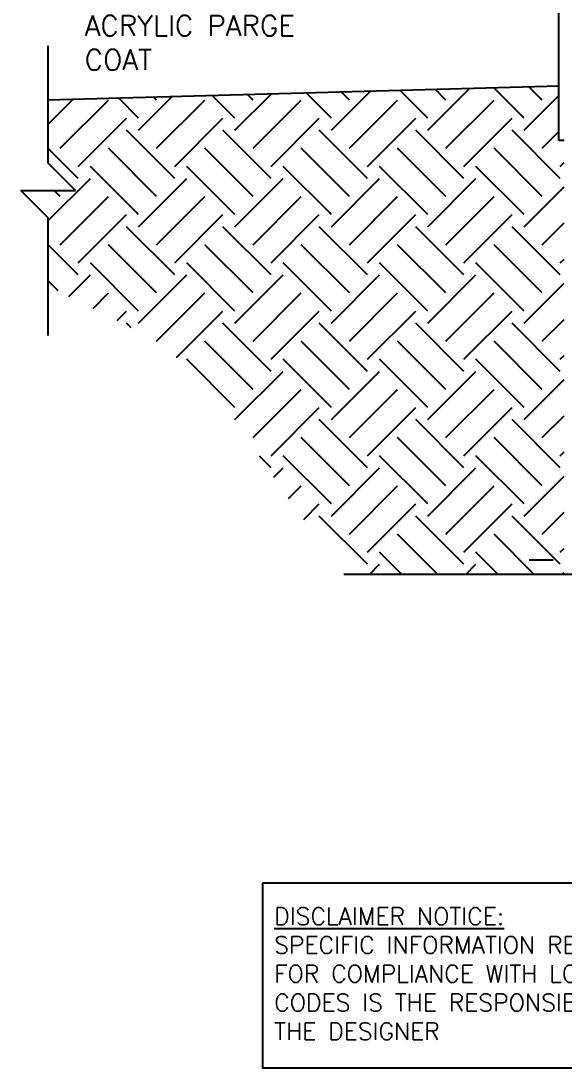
# Model space of a CAD drawing. Header units: inches. Extents: x 231.1 to 287.2, y 124.2 to 194.2.
# Drawn here: x 231.13 to 251.05, y 124.23 to 162.61 of the extents above; entities that cross this region are included whole.
import ezdxf

# ---------------------------------------------------------------- set-up
doc = ezdxf.new("R2010")
doc.units = ezdxf.units.IN
doc.header["$MEASUREMENT"] = 0
for name, color, linetype in [('HATCH', 12, 'Continuous'), ('LINE50', 5, 'Continuous'), ('LINE9', 9, 'Continuous'), ('TEXT', 4, 'Continuous')]:
    doc.layers.add(name, color=color, linetype=linetype)
doc.styles.add('ROMANS', font='romans.shx', dxfattribs={"height": 1.125})
doc.styles.get("Standard").update_dxf_attribs({"font": 'romans.shx', "height": 1.125})

msp = doc.modelspace()

# ---------------------------------------------------------------- linework, layer by layer
at = {"layer": 'HATCH'}
for p, q in [((246.048, 158.607), (247.571, 160.13)), ((246.711, 159.711), (246.326, 160.096)), ((249.583, 159.048), (248.477, 160.155)), ((250.246, 159.711), (249.767, 160.19)), ((232.127, 158.828), (233.03, 159.731)), ((232.568, 159.711), (232.562, 159.718)), ((232.568, 157.944), (234.336, 159.711)), ((235.441, 159.048), (234.712, 159.777)), ((235.441, 158.607), (236.665, 159.831)), ((236.104, 159.711), (236.003, 159.813)), ((236.104, 157.944), (237.872, 159.711)), ((238.977, 159.048), (238.153, 159.872)), ((238.977, 158.607), (240.301, 159.931)), ((239.64, 159.711), (239.444, 159.907)), ((239.64, 157.944), (241.407, 159.711)), ((242.512, 159.048), (241.595, 159.966)), ((242.512, 158.607), (243.936, 160.03)), ((243.175, 159.711), (242.885, 160.001)), ((243.175, 157.944), (244.943, 159.711)), ((246.048, 159.048), (245.036, 160.061)), ((246.711, 157.944), (248.478, 159.711)), ((249.583, 158.607), (250.859, 159.882)), ((233.231, 157.281), (234.999, 159.048)), ((236.767, 157.281), (238.535, 159.048)), ((240.302, 157.281), (242.07, 159.048)), ((243.838, 157.281), (245.606, 159.048)), ((247.374, 157.281), (249.141, 159.048)), ((236.767, 156.839), (234.999, 158.607)), ((240.302, 156.839), (238.535, 158.607)), ((243.838, 156.839), (242.07, 158.607)), ((247.374, 156.839), (245.606, 158.607)), ((250.909, 156.839), (249.141, 158.607)), ((250.246, 157.944), (250.859, 158.557)), ((233.231, 156.839), (232.127, 157.943)), ((236.104, 156.176), (234.336, 157.944)), ((239.64, 156.176), (237.872, 157.944)), ((243.175, 156.176), (241.407, 157.944)), ((246.711, 156.176), (244.943, 157.944)), ((250.246, 156.176), (248.478, 157.944)), ((250.909, 157.281), (251.047, 157.418)), ((235.441, 155.513), (233.673, 157.281)), ((238.977, 155.513), (237.209, 157.281)), ((242.512, 155.513), (240.744, 157.281)), ((246.048, 155.513), (244.28, 157.281)), ((249.583, 155.513), (247.815, 157.281)), ((232.127, 155.292), (233.673, 156.839)), ((235.441, 155.071), (237.209, 156.839)), ((238.977, 155.071), (240.744, 156.839)), ((242.512, 155.071), (244.28, 156.839)), ((246.048, 155.071), (247.815, 156.839)), ((232.568, 156.176), (232.35, 156.394)), ((249.583, 155.071), (251.047, 156.534)), ((232.568, 154.408), (234.336, 156.176)), ((236.104, 154.408), (237.872, 156.176)), ((239.64, 154.408), (241.407, 156.176)), ((243.175, 154.408), (244.943, 156.176)), ((246.711, 154.408), (248.478, 156.176)), ((233.231, 153.745), (234.999, 155.513)), ((236.767, 153.745), (238.535, 155.513)), ((240.302, 153.745), (242.07, 155.513)), ((243.838, 153.745), (245.606, 155.513)), ((247.374, 153.745), (249.141, 155.513)), ((250.246, 154.408), (251.047, 155.208)), ((236.767, 153.303), (234.999, 155.071)), ((240.302, 153.303), (238.535, 155.071)), ((243.838, 153.303), (242.07, 155.071)), ((247.374, 153.303), (245.606, 155.071)), ((250.909, 153.303), (249.141, 155.071)), ((233.231, 153.303), (232.127, 154.408)), ((236.104, 152.64), (234.336, 154.408)), ((239.64, 152.64), (237.872, 154.408)), ((243.175, 152.64), (241.407, 154.408)), ((246.711, 152.64), (244.943, 154.408)), ((250.246, 152.64), (248.478, 154.408)), ((235.441, 151.977), (233.673, 153.745)), ((238.977, 151.977), (237.209, 153.745)), ((242.512, 151.977), (240.744, 153.745)), ((246.048, 151.977), (244.28, 153.745)), ((249.583, 151.977), (247.815, 153.745)), ((250.909, 153.745), (251.047, 153.883)), ((232.884, 152.514), (233.673, 153.303)), ((235.441, 151.535), (237.209, 153.303)), ((238.977, 151.535), (240.744, 153.303)), ((242.512, 151.535), (244.28, 153.303)), ((246.048, 151.535), (247.815, 153.303)), ((232.489, 152.72), (232.127, 153.082)), ((249.583, 151.535), (251.047, 152.999)), ((233.771, 152.075), (234.336, 152.64)), ((236.104, 150.873), (237.872, 152.64)), ((239.64, 150.873), (241.407, 152.64)), ((243.175, 150.873), (244.943, 152.64)), ((246.711, 150.873), (248.478, 152.64)), ((234.657, 151.636), (234.999, 151.977)), ((236.831, 150.274), (238.535, 151.977)), ((240.302, 150.21), (242.07, 151.977)), ((243.838, 150.21), (245.606, 151.977)), ((247.374, 150.21), (249.141, 151.977)), ((250.246, 150.873), (251.047, 151.673)), ((235.167, 151.368), (234.999, 151.535)), ((240.302, 149.768), (238.535, 151.535)), ((243.838, 149.768), (242.07, 151.535)), ((247.374, 149.768), (245.606, 151.535)), ((250.909, 149.768), (249.141, 151.535)), ((239.64, 149.105), (237.872, 150.873)), ((243.175, 149.105), (241.407, 150.873)), ((246.711, 149.105), (244.943, 150.873)), ((250.246, 149.105), (248.478, 150.873)), ((238.977, 148.442), (237.209, 150.21)), ((242.512, 148.442), (240.744, 150.21)), ((246.048, 148.442), (244.28, 150.21)), ((249.583, 148.442), (247.815, 150.21)), ((250.909, 150.21), (251.047, 150.347)), ((238.977, 148), (240.744, 149.768)), ((242.512, 148), (244.28, 149.768)), ((246.048, 148), (247.815, 149.768)), ((249.583, 148), (251.047, 149.463)), ((239.64, 147.337), (241.407, 149.105)), ((243.175, 147.337), (244.943, 149.105)), ((246.711, 147.337), (248.478, 149.105)), ((240.302, 146.674), (242.07, 148.442)), ((243.838, 146.674), (245.606, 148.442)), ((247.374, 146.674), (249.141, 148.442)), ((243.838, 146.232), (242.07, 148)), ((247.374, 146.232), (245.606, 148)), ((250.909, 146.232), (249.141, 148)), ((250.246, 147.337), (251.047, 148.137)), ((243.175, 145.569), (241.407, 147.337)), ((246.711, 145.569), (244.943, 147.337)), ((250.246, 145.569), (248.478, 147.337)), ((240.302, 146.232), (239.875, 146.659)), ((242.512, 144.906), (240.744, 146.674)), ((246.048, 144.906), (244.28, 146.674)), ((249.583, 144.906), (247.815, 146.674)), ((250.909, 146.674), (251.047, 146.812)), ((240.398, 145.886), (240.744, 146.232)), ((242.512, 144.464), (244.28, 146.232)), ((246.048, 144.464), (247.815, 146.232)), ((249.583, 144.464), (251.047, 145.928)), ((240.939, 145.101), (241.407, 145.569)), ((243.175, 143.801), (244.943, 145.569)), ((246.711, 143.801), (248.478, 145.569)), ((241.502, 144.338), (242.07, 144.906)), ((243.838, 143.139), (245.606, 144.906)), ((247.374, 143.139), (249.141, 144.906)), ((243.838, 142.697), (242.07, 144.464)), ((247.374, 142.697), (245.606, 144.464)), ((250.909, 142.697), (249.141, 144.464)), ((250.246, 143.801), (251.047, 144.602)), ((246.407, 142.337), (244.943, 143.801)), ((249.943, 142.337), (248.478, 143.801)), ((250.909, 143.139), (251.047, 143.276)), ((245.081, 142.337), (244.28, 143.139)), ((248.617, 142.337), (247.815, 143.139)), ((249.769, 142.862), (250.644, 142.862)), ((243.92, 142.337), (244.28, 142.697)), ((247.456, 142.337), (247.815, 142.697)), ((250.991, 142.337), (251.047, 142.392))]:
    msp.add_line(p, q, dxfattribs=at)
at = {"layer": 'LINE50'}
msp.add_line((250.859, 160.22), (232.127, 159.706), dxfattribs=at)
at = {"layer": 'LINE9'}
for p, q in [((250.859, 158.226), (250.859, 167.868)), ((232.127, 157.394), (232.127, 161.706)), ((251.047, 158.231), (250.859, 158.231)), ((233.127, 156.394), (232.127, 157.394)), ((232.127, 155.394), (231.127, 156.394)), ((231.127, 156.394), (233.127, 156.394)), ((232.127, 151.082), (232.127, 155.394)), ((242.975, 142.337), (256.672, 142.337))]:
    msp.add_line(p, q, dxfattribs=at)
at = {"layer": 'TEXT'}
msp.add_lwpolyline([(240.004, 131.018), (254.611, 131.018), (254.611, 124.225), (240.004, 124.225)], close=True, dxfattribs=at)

# ---------------------------------------------------------------- texts
at = {"layer": 'TEXT', "insert": (233.464, 162.571), "char_height": 0.75, "width": 8.97809, "attachment_point": 4, "style": 'ROMANS'}
msp.add_mtext('\\A1;{\\H0.7x;\\S3/16;}" (5mm) ACRYLIC PARGE COAT', dxfattribs=at)
at = {"layer": 'TEXT', "insert": (240.417, 127.681), "char_height": 0.63281, "width": 15.75264, "attachment_point": 4}
msp.add_mtext('{\\LDISCLAIMER NOTICE:}\\PSPECIFIC INFORMATION REQUIRED FOR COMPLIANCE WITH LOCAL CODES IS THE RESPONSIBILITY OF THE DESIGNER', dxfattribs=at)

doc.saveas('drawing.dxf')
